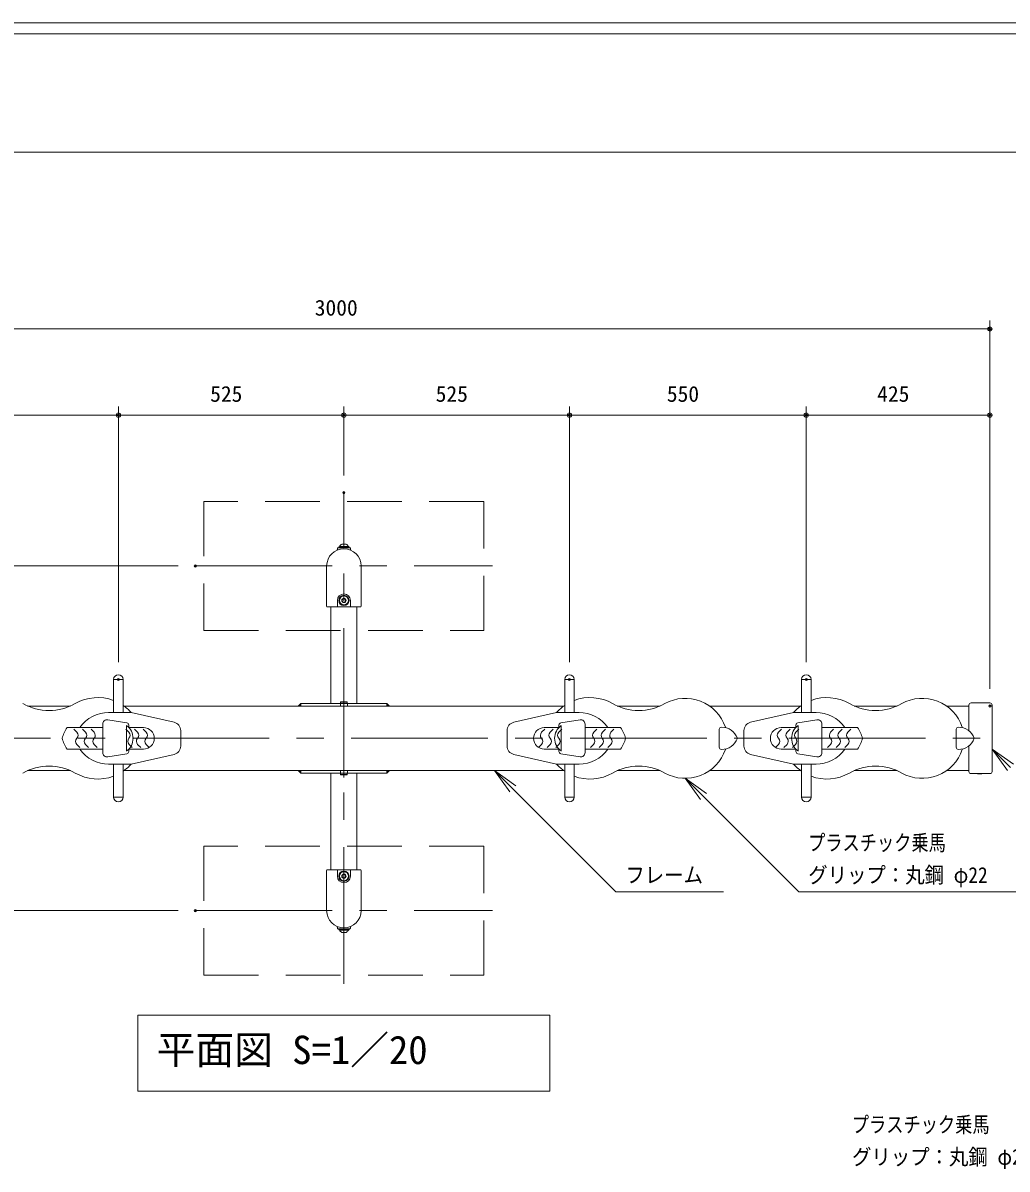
# Model space of a CAD drawing. Units: millimetres at full size, sheet at 1:10, with parts at other scales. Extents: x 5 to 8405, y -12 to 5952.
# Drawn here: x 2042 to 4327, y 3292 to 5952 of the extents above; entities that cross this region are included whole.
import ezdxf
from ezdxf.enums import TextEntityAlignment as Align

# ---------------------------------------------------------------- set-up
doc = ezdxf.new("R2010")
doc.units = ezdxf.units.MM
doc.header["$LTSCALE"] = 10
doc.header["$PDMODE"] = 32
doc.header["$PDSIZE"] = 5
doc.linetypes.add('USER1', pattern=[19.05, 12.7, -6.35])
doc.linetypes.add('USER2', pattern=[50.8, 31.75, -6.35, 6.35, -6.35])
for name, color, linetype, lineweight in [('DEFPOINTS_3', 7, 'Continuous', 0), ('LY_2', 7, 'Continuous', 0), ('LY_5', 7, 'Continuous', 0), ('LY_6', 7, 'Continuous', 0)]:
    doc.layers.add(name, color=color, linetype=linetype, lineweight=lineweight)
doc.styles.add('ＭＳ ゴシック', font='')
doc.styles.get('ＭＳ ゴシック').set_extended_font_data('MS Gothic')

# ---------------------------------------------------------------- blocks, each defined once
blk = doc.blocks.new('-014-_DOTBLANK')
at = {"color": 7, "linetype": 'Continuous', "lineweight": 0}
blk.add_line((-0.5, 0), (-1, 0), dxfattribs=at)
blk.add_circle((0, 0), 0.5, dxfattribs=at)
blk = doc.blocks.new('-003-_U3')
at = {"color": 7, "linetype": 'Continuous', "lineweight": 0}
for p, q in [((-1, 0.1667), (0, 0)), ((0, 0), (-1, 0)), ((-1, -0.1667), (0, 0))]:
    blk.add_line(p, q, dxfattribs=at)

msp = doc.modelspace()

# ---------------------------------------------------------------- hatches: boundary and pattern name
at = {"layer": 'LY_6'}
for points in [[(2687, 4372.35), (2687, 4366.35), (2681, 4366.35)], [(2893, 4366.35), (2887, 4366.35), (2887, 4372.35)], [(2687, 4216.35), (2687, 4210.35), (2681, 4216.35)], [(2893, 4216.35), (2887, 4210.35), (2887, 4216.35)]]:
    msp.add_hatch(color=256, dxfattribs=at).paths.add_polyline_path(points)

# ---------------------------------------------------------------- linework, layer by layer
at = {"layer": 'DEFPOINTS_3'}
msp.add_line((8405, 5951.69), (5, 5951.69), dxfattribs=at)
at = {"layer": 'LY_2'}
msp.add_line((8055, 5651.69), (355, 5651.69), dxfattribs=at)
at = {"layer": 'LY_5'}
for p, q in [((8384.96, 5926.71), (25.04, 5926.71)), ((2775, 4733.4), (2775, 4735.9)), ((2775, 4735.9), (2799, 4735.9)), ((2776.5, 4736.9), (2797.5, 4736.9)), ((2776.5, 4736.9), (2776.5, 4735.9)), ((2776.5, 4735.9), (2797.5, 4735.9)), ((2782, 4741.7), (2792, 4741.7)), ((2797.5, 4736.9), (2797.5, 4735.9)), ((2799, 4735.9), (2799, 4733.4)), ((2772, 4729.43), (2772, 4732.4)), ((2801, 4733.4), (2773, 4733.4)), ((2775, 4733.4), (2799, 4733.4)), ((2802, 4729.43), (2802, 4732.4)), ((2747, 4597.85), (2747, 4691.35)), ((2827, 4597.85), (2827, 4691.35)), ((2772, 4596.35), (2772, 4611.35)), ((2784.69, 4615.35), (2782.38, 4611.35)), ((2782.38, 4611.35), (2784.69, 4607.35)), ((2789.31, 4615.35), (2784.69, 4615.35)), ((2784.69, 4607.35), (2789.31, 4607.35)), ((2791.62, 4611.35), (2789.31, 4615.35)), ((2789.31, 4607.35), (2791.62, 4611.35)), ((2802, 4596.35), (2802, 4611.35)), ((2748.5, 4596.35), (2825.5, 4596.35)), ((2756.75, 4596.35), (2756.75, 4372.35)), ((2817.25, 4596.35), (2817.25, 4372.35)), ((2252.42, 4351.35), (2252.42, 4427.85)), ((2274.42, 4427.85), (2252.42, 4427.85)), ((2274.42, 4351.35), (2274.42, 4427.85)), ((3299.58, 4351.35), (3299.58, 4427.85)), ((3299.58, 4427.85), (3321.58, 4427.85)), ((3321.58, 4351.35), (3321.58, 4427.85)), ((3849.58, 4351.35), (3849.58, 4427.85)), ((3849.58, 4427.85), (3871.58, 4427.85)), ((3871.58, 4351.35), (3871.58, 4427.85)), ((2052.81, 4366.35), (2152.23, 4366.35)), ((2276.36, 4366.35), (3297.64, 4366.35)), ((2687, 4372.35), (2681, 4366.35)), ((2887, 4372.35), (2687, 4372.35)), ((2687, 4372.35), (2687, 4366.35)), ((2687, 4366.35), (2887, 4366.35)), ((2779, 4375.35), (2780, 4376.35)), ((2779, 4375.35), (2795, 4375.35)), ((2779, 4372.35), (2779, 4375.35)), ((2780, 4376.35), (2794, 4376.35)), ((2795, 4375.35), (2794, 4376.35)), ((2795, 4372.35), (2795, 4375.35)), ((2887, 4366.35), (2887, 4372.35)), ((2887, 4372.35), (2893, 4366.35)), ((3421.77, 4366.35), (3521.19, 4366.35)), ((3636.05, 4366.35), (3847.64, 4366.35)), ((3971.77, 4366.35), (4071.19, 4366.35)), ((4186.05, 4366.35), (4238, 4366.35)), ((4238, 4368.35), (4238, 4308.99)), ((4287, 4373.35), (4243, 4373.35)), ((4267.75, 4373.85), (4258.25, 4373.85)), ((4258.25, 4373.85), (4258.25, 4372.65)), ((4267.75, 4373.85), (4267.75, 4372.65)), ((4292, 4368.35), (4292, 4214.35)), ((2293.13, 4351.35), (2240.84, 4351.35)), ((2392.6, 4328.72), (2293.13, 4351.35)), ((3181.4, 4328.72), (3280.87, 4351.35)), ((3280.87, 4351.35), (3333.16, 4351.35)), ((3731.4, 4328.72), (3830.87, 4351.35)), ((3830.87, 4351.35), (3883.16, 4351.35)), ((2227.09, 4316.35), (2144.55, 4316.35)), ((2166.97, 4305.37), (2159.9, 4312.44)), ((2186.97, 4305.37), (2179.9, 4312.44)), ((2206.97, 4305.37), (2199.9, 4312.44)), ((2227.09, 4258.14), (2227.09, 4324.56)), ((2283.43, 4327.04), (2238.72, 4334.43)), ((2287.9, 4305.37), (2280.83, 4312.44)), ((2282.55, 4261.35), (2282.55, 4321.35)), ((2287.61, 4316.35), (2287.61, 4322.11)), ((2321.76, 4316.35), (2287.61, 4316.35)), ((2307.9, 4305.37), (2300.83, 4312.44)), ((2327.9, 4305.37), (2320.83, 4312.44)), ((3246.1, 4305.37), (3253.17, 4312.44)), ((3252.24, 4316.35), (3286.39, 4316.35)), ((3266.1, 4305.37), (3273.17, 4312.44)), ((3286.1, 4305.37), (3293.17, 4312.44)), ((3286.39, 4316.35), (3286.39, 4322.11)), ((3290.57, 4327.04), (3335.28, 4334.43)), ((3291.45, 4261.35), (3291.45, 4321.35)), ((3346.91, 4258.14), (3346.91, 4324.56)), ((3346.91, 4316.35), (3429.45, 4316.35)), ((3367.03, 4305.37), (3374.1, 4312.44)), ((3387.03, 4305.37), (3394.1, 4312.44)), ((3407.03, 4305.37), (3414.1, 4312.44)), ((3658.6, 4270.49), (3658.6, 4312.21)), ((3796.1, 4305.37), (3803.17, 4312.44)), ((3802.24, 4316.35), (3836.39, 4316.35)), ((3816.1, 4305.37), (3823.17, 4312.44)), ((3836.1, 4305.37), (3843.17, 4312.44)), ((3836.39, 4316.35), (3836.39, 4322.11)), ((3840.57, 4327.04), (3885.28, 4334.43)), ((3841.45, 4261.35), (3841.45, 4321.35)), ((3896.91, 4258.14), (3896.91, 4324.56)), ((3896.91, 4316.35), (3979.45, 4316.35)), ((3917.03, 4305.37), (3924.1, 4312.44)), ((3937.03, 4305.37), (3944.1, 4312.44)), ((3957.03, 4305.37), (3964.1, 4312.44)), ((4208.6, 4270.49), (4208.6, 4312.21)), ((2408.16, 4309.22), (2408.16, 4291.35)), ((2408.16, 4291.35), (2408.16, 4273.48)), ((3165.84, 4309.22), (3165.84, 4291.35)), ((3165.84, 4291.35), (3165.84, 4273.48)), ((3715.84, 4309.22), (3715.84, 4291.35)), ((3715.84, 4291.35), (3715.84, 4273.48)), ((2227.09, 4266.35), (2144.55, 4266.35)), ((2167.21, 4277.33), (2174.28, 4270.26)), ((2187.21, 4277.33), (2194.28, 4270.26)), ((2207.21, 4277.33), (2214.28, 4270.26)), ((2321.76, 4266.35), (2287.61, 4266.35)), ((2287.61, 4260.59), (2287.61, 4266.35)), ((2288.14, 4277.33), (2295.21, 4270.26)), ((2308.14, 4277.33), (2315.21, 4270.26)), ((2328.14, 4277.33), (2335.21, 4270.26)), ((3245.86, 4277.33), (3238.79, 4270.26)), ((3252.24, 4266.35), (3286.39, 4266.35)), ((3265.86, 4277.33), (3258.79, 4270.26)), ((3285.86, 4277.33), (3278.79, 4270.26)), ((3286.39, 4260.59), (3286.39, 4266.35)), ((3346.91, 4266.35), (3429.45, 4266.35)), ((3366.79, 4277.33), (3359.72, 4270.26)), ((3386.79, 4277.33), (3379.72, 4270.26)), ((3406.79, 4277.33), (3399.72, 4270.26)), ((3795.86, 4277.33), (3788.79, 4270.26)), ((3802.24, 4266.35), (3836.39, 4266.35)), ((3815.86, 4277.33), (3808.79, 4270.26)), ((3835.86, 4277.33), (3828.79, 4270.26)), ((3836.39, 4260.59), (3836.39, 4266.35)), ((3896.91, 4266.35), (3979.45, 4266.35)), ((3916.79, 4277.33), (3909.72, 4270.26)), ((3936.79, 4277.33), (3929.72, 4270.26)), ((3956.79, 4277.33), (3949.72, 4270.26)), ((4238, 4273.71), (4238, 4214.35)), ((2283.43, 4255.66), (2238.72, 4248.27)), ((2293.13, 4231.35), (2240.84, 4231.35)), ((2252.42, 4231.35), (2252.42, 4154.85)), ((2274.42, 4231.35), (2274.42, 4154.85)), ((2392.6, 4253.98), (2293.13, 4231.35)), ((3181.4, 4253.98), (3280.87, 4231.35)), ((3280.87, 4231.35), (3333.16, 4231.35)), ((3290.57, 4255.66), (3335.28, 4248.27)), ((3299.58, 4231.35), (3299.58, 4154.85)), ((3321.58, 4231.35), (3321.58, 4154.85)), ((3731.4, 4253.98), (3830.87, 4231.35)), ((3830.87, 4231.35), (3883.16, 4231.35)), ((3840.57, 4255.66), (3885.28, 4248.27)), ((3849.58, 4231.35), (3849.58, 4154.85)), ((3871.58, 4231.35), (3871.58, 4154.85)), ((2052.81, 4216.35), (2152.23, 4216.35)), ((2276.36, 4216.35), (3297.64, 4216.35)), ((2687, 4210.35), (2681, 4216.35)), ((2887, 4216.35), (2687, 4216.35)), ((2687, 4216.35), (2687, 4210.35)), ((2687, 4210.35), (2887, 4210.35)), ((2756.75, 4210.35), (2756.75, 3986.35)), ((2779, 4207.35), (2779, 4210.35)), ((2779, 4207.35), (2795, 4207.35)), ((2780, 4206.35), (2779, 4207.35)), ((2780, 4206.35), (2794, 4206.35)), ((2794, 4206.35), (2795, 4207.35)), ((2795, 4207.35), (2795, 4210.35)), ((2817.25, 4210.35), (2817.25, 3986.35)), ((2887, 4210.35), (2887, 4216.35)), ((2887, 4210.35), (2893, 4216.35)), ((3421.77, 4216.35), (3521.19, 4216.35)), ((3636.05, 4216.35), (3847.64, 4216.35)), ((3971.77, 4216.35), (4071.19, 4216.35)), ((4186.05, 4216.35), (4238, 4216.35)), ((4287, 4209.35), (4243, 4209.35)), ((4258.25, 4208.85), (4258.25, 4210.05)), ((4267.75, 4208.85), (4258.25, 4208.85)), ((4267.75, 4208.85), (4267.75, 4210.05)), ((2274.42, 4154.85), (2252.42, 4154.85)), ((3299.58, 4154.85), (3321.58, 4154.85)), ((3849.58, 4154.85), (3871.58, 4154.85)), ((2747, 3984.85), (2747, 3891.35)), ((2825.5, 3986.35), (2748.5, 3986.35)), ((2772, 3986.35), (2772, 3971.35)), ((2784.69, 3975.35), (2782.38, 3971.35)), ((2782.38, 3971.35), (2784.69, 3967.35)), ((2789.31, 3975.35), (2784.69, 3975.35)), ((2784.69, 3967.35), (2789.31, 3967.35)), ((2791.62, 3971.35), (2789.31, 3975.35)), ((2789.31, 3967.35), (2791.62, 3971.35)), ((2802, 3986.35), (2802, 3971.35)), ((2827, 3984.85), (2827, 3891.35)), ((2772, 3853.27), (2772, 3850.31)), ((2773, 3849.31), (2801, 3849.31)), ((2799, 3849.31), (2775, 3849.31)), ((2775, 3846.81), (2775, 3849.31)), ((2799, 3846.81), (2775, 3846.81)), ((2797.5, 3846.81), (2776.5, 3846.81)), ((2776.5, 3845.81), (2776.5, 3846.81)), ((2797.5, 3845.81), (2776.5, 3845.81)), ((2792, 3841.01), (2782, 3841.01)), ((2797.5, 3845.81), (2797.5, 3846.81)), ((2799, 3849.31), (2799, 3846.81)), ((2802, 3853.27), (2802, 3850.31))]:
    msp.add_line(p, q, dxfattribs=at)
at = {"layer": 'LY_5', "linetype": 'USER1'}
for p, q in [((3112, 4841.35), (2462, 4841.35)), ((2462, 4841.35), (2462, 4541.35)), ((3112, 4541.35), (3112, 4841.35)), ((2462, 4541.35), (3112, 4541.35)), ((2778.8, 4372.35), (2778.8, 4366.35)), ((2795.2, 4372.35), (2795.2, 4366.35)), ((2778.8, 4216.35), (2778.8, 4210.35)), ((2795.2, 4216.35), (2795.2, 4210.35)), ((3112, 4041.35), (2462, 4041.35)), ((2462, 4041.35), (2462, 3741.35)), ((3112, 3741.35), (3112, 4041.35)), ((2462, 3741.35), (3112, 3741.35))]:
    msp.add_line(p, q, dxfattribs=at)
at = {"layer": 'LY_5', "linetype": 'USER2'}
for p, q in [((2787, 3721.35), (2787, 4861.35)), ((2442, 4691.35), (3132, 4691.35)), ((2787, 4382.35), (2787, 4200.35)), ((1280, 4291.35), (4294, 4291.35)), ((2442, 3891.35), (3132, 3891.35))]:
    msp.add_line(p, q, dxfattribs=at)
at = {"layer": 'LY_5', "lineweight": 18}
for p, q in [((3265, 3648.49), (2309, 3648.49)), ((2309, 3648.49), (2309, 3472.49)), ((3265, 3472.49), (3265, 3648.49)), ((2309, 3472.49), (3265, 3472.49))]:
    msp.add_line(p, q, dxfattribs=at)
at = {"layer": 'LY_5'}
for centre, radius in [((2787, 4611.35), 12), ((2787, 4611.35), 10.5), ((2787, 4611.35), 5), ((2787, 3971.35), 12), ((2787, 3971.35), 10.5), ((2787, 3971.35), 5)]:
    msp.add_circle(centre, radius, dxfattribs=at)
for centre, radius, start, end in [((2787, 4730.42), 12.34, 113.90552, 148.31866), ((2787, 4730.42), 12.34, 31.68134, 66.09448), ((2787, 4691.35), 40, 0, 180), ((2770.5, 4729.43), 1.5, 293.73074, 0), ((2773, 4732.4), 1, 90, 180), ((2801, 4732.4), 1, 0, 90), ((2803.5, 4729.43), 1.5, 180, 246.26926), ((2787, 4611.35), 15, 0, 180), ((2748.5, 4597.85), 1.5, 180, 270), ((2825.5, 4597.85), 1.5, 270, 0), ((2263.42, 4427.85), 11, 0, 180), ((3310.58, 4427.85), 11, 0, 180), ((3860.58, 4427.85), 11, 0, 180), ((2102.52, 4477.25), 121.53, 240.03919, 299.96081), ((2215.43, 4281.37), 104.57, 69.2862, 119.96081), ((2215.43, 4281.37), 104.57, 42.01152, 55.66094), ((3358.57, 4281.37), 104.57, 124.33906, 137.98848), ((3358.57, 4281.37), 104.57, 60.03919, 110.7138), ((3471.48, 4477.25), 121.53, 240.03919, 299.96081), ((3579.63, 4286.16), 98.05, 18.45904, 118.94679), ((3908.57, 4281.37), 104.57, 124.33906, 137.98848), ((3908.57, 4281.37), 104.57, 60.03919, 110.7138), ((4021.48, 4477.25), 121.53, 240.03919, 299.96081), ((4129.63, 4286.16), 98.05, 18.45904, 118.94679), ((4243, 4368.35), 5, 90, 180), ((4263, 4317.55), 56.51, 85.17794, 94.82206), ((4287, 4368.35), 5, 0, 90), ((2241.06, 4269.66), 81.7, 89.84247, 145.13955), ((3332.94, 4269.66), 81.7, 34.86045, 90.15753), ((3882.94, 4269.66), 81.7, 34.86045, 90.15753), ((2211.59, 4269.66), 81.7, 145.13955, 164.5993), ((2237.09, 4324.56), 10, 80.61809, 180), ((2261.47, 4291.35), 36.17, 305.64521, 54.35479), ((2282.61, 4322.11), 5, 0, 80.61809), ((2321.76, 4291.35), 25, 270, 90), ((2388.16, 4309.22), 20, 0, 77.18319), ((3185.84, 4309.22), 20, 102.81681, 180), ((3252.24, 4291.35), 25, 90, 270), ((3312.53, 4291.35), 36.17, 125.64521, 234.35479), ((3291.39, 4322.11), 5, 99.38191, 180), ((3336.91, 4324.56), 10, 0, 99.38191), ((3362.41, 4269.66), 81.7, 15.4007, 34.86045), ((3663.6, 4312.21), 5, 91.04399, 180), ((3664.21, 4278.71), 38.51, 19.16094, 91.04399), ((3735.84, 4309.22), 20, 102.81681, 180), ((3802.24, 4291.35), 25, 90, 270), ((3862.53, 4291.35), 36.17, 125.64521, 234.35479), ((3841.39, 4322.11), 5, 99.38191, 180), ((3886.91, 4324.56), 10, 0, 99.38191), ((3912.41, 4269.66), 81.7, 15.4007, 34.86045), ((4213.6, 4312.21), 5, 91.04399, 180), ((4214.21, 4278.71), 38.51, 19.16094, 91.04399), ((2211.59, 4313.05), 81.7, 195.4007, 214.86045), ((2174.28, 4284.4), 10, 135.97846, 225), ((2159.9, 4298.3), 10, 315.97846, 45), ((2194.28, 4284.4), 10, 135.97846, 225), ((2179.9, 4298.3), 10, 315.97846, 45), ((2214.28, 4284.4), 10, 135.97846, 225), ((2199.9, 4298.3), 10, 315.97846, 45), ((2295.21, 4284.4), 10, 135.97846, 225), ((2280.83, 4298.3), 10, 315.97846, 45), ((2315.21, 4284.4), 10, 135.97846, 225), ((2300.83, 4298.3), 10, 315.97846, 45), ((2335.21, 4284.4), 10, 135.97846, 225), ((2320.83, 4298.3), 10, 315.97846, 45), ((3253.17, 4298.3), 10, 135, 224.02154), ((3238.79, 4284.4), 10, 315, 44.02154), ((3273.17, 4298.3), 10, 135, 224.02154), ((3258.79, 4284.4), 10, 315, 44.02154), ((3293.17, 4298.3), 10, 135, 224.02154), ((3278.79, 4284.4), 10, 315, 44.02154), ((3374.1, 4298.3), 10, 135, 224.02154), ((3359.72, 4284.4), 10, 315, 44.02154), ((3394.1, 4298.3), 10, 135, 224.02154), ((3379.72, 4284.4), 10, 315, 44.02154), ((3414.1, 4298.3), 10, 135, 224.02154), ((3399.72, 4284.4), 10, 315, 44.02154), ((3362.41, 4313.05), 81.7, 325.13955, 344.59931), ((3664.21, 4303.99), 38.51, 268.95601, 340.83906), ((3803.17, 4298.3), 10, 135, 224.02154), ((3788.79, 4284.4), 10, 315, 44.02154), ((3823.17, 4298.3), 10, 135, 224.02154), ((3808.79, 4284.4), 10, 315, 44.02154), ((3843.17, 4298.3), 10, 135, 224.02154), ((3828.79, 4284.4), 10, 315, 44.02154), ((3924.1, 4298.3), 10, 135, 224.02154), ((3909.72, 4284.4), 10, 315, 44.02154), ((3944.1, 4298.3), 10, 135, 224.02154), ((3929.72, 4284.4), 10, 315, 44.02154), ((3964.1, 4298.3), 10, 135, 224.02154), ((3949.72, 4284.4), 10, 315, 44.02154), ((3912.41, 4313.05), 81.7, 325.13955, 344.59931), ((4214.21, 4303.99), 38.51, 268.95601, 340.83906), ((2241.06, 4313.05), 81.7, 214.86045, 270.15753), ((2237.09, 4258.14), 10, 180, 279.38191), ((2282.61, 4260.59), 5, 279.38191, 0), ((2388.16, 4273.48), 20, 282.81681, 0), ((3185.84, 4273.48), 20, 180, 257.18319), ((3291.39, 4260.59), 5, 180, 260.61809), ((3332.94, 4313.05), 81.7, 269.84247, 325.13955), ((3336.91, 4258.14), 10, 260.61809, 0), ((3579.63, 4296.55), 98.05, 241.05321, 341.54096), ((3663.6, 4270.49), 5, 180, 268.95601), ((3735.84, 4273.48), 20, 180, 257.18319), ((3841.39, 4260.59), 5, 180, 260.61809), ((3882.94, 4313.05), 81.7, 269.84247, 325.13955), ((3886.91, 4258.14), 10, 260.61809, 0), ((4129.63, 4296.55), 98.05, 241.05321, 341.54096), ((4213.6, 4270.49), 5, 180, 268.95601), ((2215.43, 4301.34), 104.57, 304.33906, 317.98848), ((3358.57, 4301.34), 104.57, 222.01152, 235.66094), ((3908.57, 4301.34), 104.57, 222.01152, 235.66094), ((2102.52, 4105.46), 121.53, 60.03919, 119.96081), ((2215.43, 4301.34), 104.57, 240.03919, 290.7138), ((3358.57, 4301.34), 104.57, 249.28619, 299.96081), ((3471.48, 4105.46), 121.53, 60.03919, 119.96081), ((3908.57, 4301.34), 104.57, 249.28619, 299.96081), ((4021.48, 4105.46), 121.53, 60.03919, 119.96081), ((4243, 4214.35), 5, 180, 270), ((4263, 4265.16), 56.51, 265.17794, 274.82206), ((4287, 4214.35), 5, 270, 0), ((2263.42, 4154.85), 11, 180, 0), ((3310.58, 4154.85), 11, 180, 0), ((3860.58, 4154.85), 11, 180, 0), ((2748.5, 3984.85), 1.5, 90, 180), ((2787, 3971.35), 15, 180, 0), ((2825.5, 3984.85), 1.5, 0, 90), ((2787, 3891.35), 40, 180, 0), ((2770.5, 3853.27), 1.5, 0, 66.26926), ((2773, 3850.31), 1, 180, 270), ((2787, 3852.29), 12.34, 211.68134, 246.09448), ((2787, 3852.29), 12.34, 293.90552, 328.31866), ((2801, 3850.31), 1, 270, 0), ((2803.5, 3853.27), 1.5, 113.73074, 180)]:
    msp.add_arc(centre, radius, start, end, dxfattribs=at)
at = {"layer": 'LY_6'}
for p, q in [((1287, 5241.35), (4287, 5241.35)), ((4287, 4406.35), (4287, 5261.35)), ((2263.42, 4467.85), (2263.42, 5061.35)), ((2263.42, 4467.85), (2263.42, 5061.35)), ((2787, 4901.35), (2787, 5061.35)), ((2787, 4901.35), (2787, 5061.35)), ((3310.58, 4467.85), (3310.58, 5061.35)), ((3310.58, 4467.85), (3310.58, 5061.35)), ((3860.58, 4467.85), (3860.58, 5061.35)), ((3860.58, 4467.85), (3860.58, 5061.35)), ((4287, 4406.35), (4287, 5061.35)), ((1713.42, 5041.35), (2263.42, 5041.35)), ((2263.42, 5041.35), (2787, 5041.35)), ((2787, 5041.35), (3310.58, 5041.35)), ((3310.58, 5041.35), (3860.58, 5041.35)), ((3860.58, 5041.35), (4287, 5041.35)), ((2402, 4691.35), (975, 4691.35)), ((3179.43, 4173.93), (3418.5, 3934.85)), ((3622.06, 4156.07), (3843.27, 3934.85)), ((3418.5, 3934.85), (3438.5, 3934.85)), ((3438.5, 3934.85), (3668.69, 3934.85)), ((3843.27, 3934.85), (3863.27, 3934.85)), ((3863.27, 3934.85), (4406.8, 3934.85)), ((2402, 3891.35), (975, 3891.35))]:
    msp.add_line(p, q, dxfattribs=at)
for points in [[(2687, 4372.35), (2687, 4366.35), (2681, 4366.35)], [(2893, 4366.35), (2887, 4366.35), (2887, 4372.35)], [(2687, 4216.35), (2687, 4210.35), (2681, 4216.35)], [(2893, 4216.35), (2887, 4210.35), (2887, 4216.35)]]:
    msp.add_lwpolyline(points, close=True, dxfattribs=at)
for p in [(4287, 5241.35), (2263.42, 5041.35), (2787, 5041.35), (3310.58, 5041.35), (3860.58, 5041.35), (4287, 5041.35), (2787, 4861.35), (2787, 4861.35), (2442, 4691.35), (2263.42, 4427.85), (2263.42, 4427.85), (3310.58, 4427.85), (3310.58, 4427.85), (3860.58, 4427.85), (3860.58, 4427.85), (4287, 4366.35), (4287, 4366.35), (2442, 3891.35)]:
    msp.add_point(p, dxfattribs=at)

# ---------------------------------------------------------------- block references
at = {"layer": 'LY_6', "xscale": 10, "yscale": 10}
for p in [(4287, 5241.35), (2263.42, 5041.35), (2787, 5041.35), (3310.58, 5041.35), (3860.58, 5041.35), (4287, 5041.35)]:
    msp.add_blockref('-014-_DOTBLANK', p, dxfattribs=at)
at = {"layer": 'LY_6'}
for name, p, xscale, yscale, rotation in [('-014-_DOTBLANK', (2263.42, 5041.35), 10, 10, 180), ('-014-_DOTBLANK', (2787, 5041.35), 10, 10, 180), ('-014-_DOTBLANK', (3310.58, 5041.35), 10, 10, 180), ('-014-_DOTBLANK', (3860.58, 5041.35), 10, 10, 180), ('-003-_U3', (4292, 4266.35), 60, 60, 135), ('-003-_U3', (3137, 4216.35), 60, 60, 135), ('-003-_U3', (3579.63, 4198.49), 60, 60, 135)]:
    msp.add_blockref(name, p, dxfattribs=dict(at, xscale=xscale, yscale=yscale, rotation=rotation))

# ---------------------------------------------------------------- texts
at = {"layer": 'LY_5', "style": 'ＭＳ ゴシック'}
msp.add_text('平面図 S=1／20', height=65.98, dxfattribs=at).set_placement((2352.15, 3515.49), align=Align.BOTTOM_LEFT)
at = {"layer": 'LY_6', "style": 'ＭＳ ゴシック'}
for s, p in [('3000', (2719.35, 5261.35)), ('525', (2476.53, 5061.35)), ('525', (3000.11, 5061.35)), ('550', (3536.84, 5061.35)), ('425', (4025.11, 5061.35))]:
    msp.add_text(s, height=36.66, dxfattribs=at).set_placement(p, align=Align.BOTTOM_LEFT)
for s, width, p in [('プラスチック乗馬', 0.8, (3864.62, 4019.85)), ('フレーム', 0.9, (3440.5, 3944.85)), ('グリップ：丸鋼 φ22', 0.9, (3865.21, 3944.85)), ('プラスチック乗馬', 0.8, (3966.19, 3365.59)), ('グリップ：丸鋼 φ22', 0.9, (3966.79, 3290.59))]:
    msp.add_text(s, height=36.66, dxfattribs=dict(at, width=width)).set_placement(p, align=Align.BOTTOM_LEFT)

doc.saveas('drawing.dxf')
